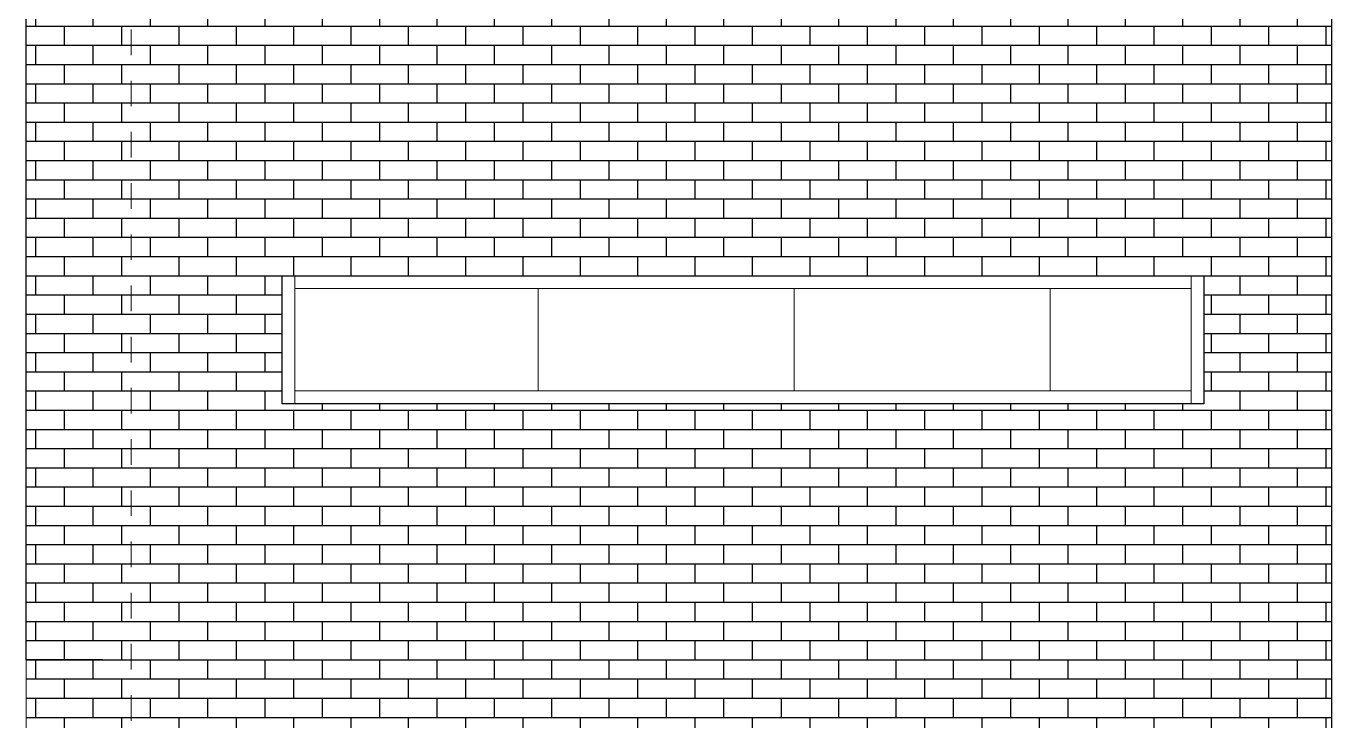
# Model space of a CAD drawing. Header units: metres. Extents: x 42 to 294, y -52 to 32.
# Drawn here: x 226.63 to 231.73, y 2.7 to 5.41 of the extents above; entities that cross this region are included whole.
import ezdxf

# ---------------------------------------------------------------- set-up
doc = ezdxf.new("R2010")
doc.units = ezdxf.units.M
doc.header["$LTSCALE"] = 0.15
doc.linetypes.add('Trazo punto', pattern=[0.015875, 0.00635, -0.004763, 0, -0.004763])
for name, color, linetype, lineweight in [('A-----SYP', 6, 'Continuous', 50), ('A-WALL', 2, 'Continuous', 30), ('A-WALLCWM', 6, 'Continuous', 9), ('S-COLSPRM', 6, 'Continuous', 9)]:
    doc.layers.add(name, color=color, linetype=linetype, lineweight=lineweight)
pattern_1 = [(360, (226.782406, 2.93417), (2e-17, 0.075), []), (90, (226.7824, 2.93417), (-0.112, 0.075), [0.075, -0.075])]

# ---------------------------------------------------------------- blocks, each defined once
blk = doc.blocks.new('Panel de sistema - Acristalado-35-Sección  1')
at = {"layer": 'A-WALLCWM'}
blk.add_line((-5.1807, 4.45), (-5.1807, 4.85), dxfattribs=at)
blk = doc.blocks.new('Panel de sistema - Acristalado-36-Sección  1')
at = {"layer": 'A-WALLCWM'}
blk.add_line((-3.1807, 4.85), (-3.1807, 4.45), dxfattribs=at)
blk = doc.blocks.new('Panel de sistema - Acristalado-37-Sección  1')
at = {"layer": 'A-WALLCWM'}
for p, q in [((-4.1807, 4.85), (-4.1807, 4.45)), ((-3.1807, 4.45), (-3.1807, 4.85))]:
    blk.add_line(p, q, dxfattribs=at)
blk = doc.blocks.new('Montante rectangular - Montante rectangular - 5x10 cm Aluminio-41-Sección  1')
at = {"layer": 'A-WALLCWM'}
blk.add_line((-2.6307, 4.4), (-2.6307, 4.9), dxfattribs=at)
blk = doc.blocks.new('Montante rectangular - Montante rectangular - 5x10 cm Aluminio-42-Sección  1')
at = {"layer": 'A-WALLCWM'}
for p, q in [((-6.1307, 4.4), (-6.1307, 4.45)), ((-6.1307, 4.45), (-5.1807, 4.45))]:
    blk.add_line(p, q, dxfattribs=at)
blk = doc.blocks.new('Montante rectangular - Montante rectangular - 5x10 cm Aluminio-43-Sección  1')
at = {"layer": 'A-WALLCWM'}
blk.add_line((-5.1807, 4.45), (-4.1807, 4.45), dxfattribs=at)
blk = doc.blocks.new('Montante rectangular - Montante rectangular - 5x10 cm Aluminio-44-Sección  1')
at = {"layer": 'A-WALLCWM'}
for p, q in [((-3.1807, 4.45), (-2.6307, 4.45)), ((-2.6307, 4.45), (-2.6307, 4.4))]:
    blk.add_line(p, q, dxfattribs=at)
blk = doc.blocks.new('Montante rectangular - Montante rectangular - 5x10 cm Aluminio-45-Sección  1')
at = {"layer": 'A-WALLCWM'}
for p, q in [((-6.1307, 4.85), (-6.1307, 4.9)), ((-5.1807, 4.85), (-6.1307, 4.85))]:
    blk.add_line(p, q, dxfattribs=at)
blk = doc.blocks.new('Montante rectangular - Montante rectangular - 5x10 cm Aluminio-46-Sección  1')
at = {"layer": 'A-WALLCWM'}
blk.add_line((-4.1807, 4.85), (-5.1807, 4.85), dxfattribs=at)
blk = doc.blocks.new('Montante rectangular - Montante rectangular - 5x10 cm Aluminio-47-Sección  1')
at = {"layer": 'A-WALLCWM'}
for p, q in [((-2.6307, 4.9), (-2.6307, 4.85)), ((-2.6307, 4.85), (-3.1807, 4.85))]:
    blk.add_line(p, q, dxfattribs=at)
blk = doc.blocks.new('Montante rectangular - Montante rectangular - 5x10 cm Aluminio-48-Sección  1')
at = {"layer": 'A-WALLCWM'}
blk.add_line((-6.1307, 4.9), (-6.1307, 4.4), dxfattribs=at)

msp = doc.modelspace()

# ---------------------------------------------------------------- hatches: boundary and pattern name
at = {"layer": 'A-WALL'}
h = msp.add_hatch(dxfattribs=at)
h.set_pattern_fill('FP1_6', color=256, style=0, pattern_type=2)
h.set_pattern_definition(pattern_1)
h.paths.add_polyline_path([(226.6327, 5.7342), (226.6327, 2.9342), (226.9327, 2.9342), (226.9327, 5.7342)], flags=0)
h = msp.add_hatch(dxfattribs=at)
h.set_pattern_fill('FP1_6', color=256, style=0, pattern_type=2)
h.set_pattern_definition(pattern_1)
h.paths.add_polyline_path([(231.7327, 5.7342), (226.9327, 5.7342), (226.9327, 2.9342), (226.7827, 2.9342), (226.6327, 2.9342), (226.6327, 2.7842), (226.6327, 2.6342), (226.9327, 2.6342), (231.7327, 2.6342), (231.7327, 2.9342)])
h.paths.add_polyline_path([(227.6327, 3.9342), (227.6327, 4.4342), (231.2327, 4.4342), (231.2327, 3.9342)], flags=16)

# ---------------------------------------------------------------- linework, layer by layer
at = {"layer": 'A-----SYP', "linetype": 'Trazo punto', "lineweight": 15}
msp.add_line((227.0427, 22.9959), (227.0427, -3.137), dxfattribs=at)
at = {"layer": 'A-WALL'}
for p, q in [((231.7327, 0.1342), (231.7327, 14.1342)), ((226.6327, 2.9342), (226.6327, 8.2342)), ((227.6327, 3.9342), (227.6327, 4.4342)), ((227.6327, 4.4342), (231.2327, 4.4342)), ((231.2327, 4.4342), (231.2327, 3.9342)), ((231.2327, 3.9342), (227.6327, 3.9342)), ((226.9327, 2.9342), (226.6327, 2.9342))]:
    msp.add_line(p, q, dxfattribs=at)
at = {"layer": 'S-COLSPRM'}
for p, q in [((226.6327, 5.7342), (226.6327, 2.9342)), ((226.6327, 2.9342), (226.6327, -0.3726))]:
    msp.add_line(p, q, dxfattribs=at)

# ---------------------------------------------------------------- block references
at = {"layer": 'A-WALLCWM'}
for name, p in [('Montante rectangular - Montante rectangular - 5x10 cm Aluminio-45-Sección  1', (233.8134, -0.4658)), ('Montante rectangular - Montante rectangular - 5x10 cm Aluminio-48-Sección  1', (233.8134, -0.4658)), ('Montante rectangular - Montante rectangular - 5x10 cm Aluminio-47-Sección  1', (233.8134, -0.4658)), ('Montante rectangular - Montante rectangular - 5x10 cm Aluminio-41-Sección  1', (233.8134, -0.4658)), ('Panel de sistema - Acristalado-35-Sección  1', (233.8134, -0.4658)), ('Panel de sistema - Acristalado-37-Sección  1', (232.8134, -0.4658)), ('Montante rectangular - Montante rectangular - 5x10 cm Aluminio-46-Sección  1', (233.8134, -0.4658)), ('Panel de sistema - Acristalado-37-Sección  1', (233.8134, -0.4658)), ('Montante rectangular - Montante rectangular - 5x10 cm Aluminio-46-Sección  1', (234.8134, -0.4658)), ('Panel de sistema - Acristalado-36-Sección  1', (233.8134, -0.4658)), ('Montante rectangular - Montante rectangular - 5x10 cm Aluminio-42-Sección  1', (233.8134, -0.4658)), ('Montante rectangular - Montante rectangular - 5x10 cm Aluminio-43-Sección  1', (233.8134, -0.4658)), ('Montante rectangular - Montante rectangular - 5x10 cm Aluminio-43-Sección  1', (234.8134, -0.4658)), ('Montante rectangular - Montante rectangular - 5x10 cm Aluminio-44-Sección  1', (233.8134, -0.4658))]:
    msp.add_blockref(name, p, dxfattribs=at)

doc.saveas('drawing.dxf')
